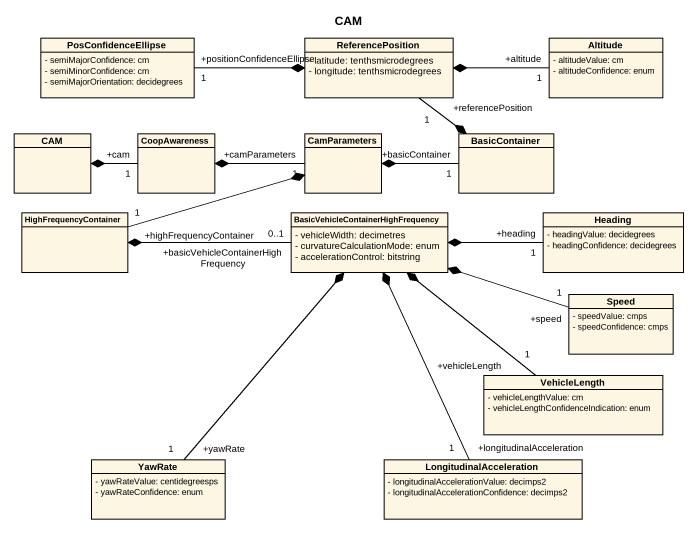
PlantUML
@startuml
title CAM
hide circle
hide empty members
skinparam classAttributeIconSize 0
class PosConfidenceEllipse {
  - semiMajorConfidence: cm
  - semiMinorConfidence: cm
  - semiMajorOrientation: decidegrees
}
class ReferencePosition {
  - latitude: tenthsmicrodegrees
  - longitude: tenthsmicrodegrees
}
class Altitude {
  - altitudeValue: cm
  - altitudeConfidence: enum
}
class CAM
class CoopAwareness
class CamParameters
class BasicContainer
class HighFrequencyContainer
class "BasicVehicleContainerHighFrequency" as BasicVehicleContainerHighFre {
  - vehicleWidth: decimetres
  - curvatureCalculationMode: enum
  - accelerationControl: bitstring
}
class Heading {
  - headingValue: decidegrees
  - headingConfidence: decidegrees
}
class Speed {
  - speedValue: cmps
  - speedConfidence: cmps
}
class VehicleLength {
  - vehicleLengthValue: cm
  - vehicleLengthConfidenceIndication: enum
}
class YawRate {
  - yawRateValue: centidegreesps
  - yawRateConfidence: enum
}
class LongitudinalAcceleration {
  - longitudinalAccelerationValue: decimps2
  - longitudinalAccelerationConfidence: decimps2
}
PosConfidenceEllipse "+positionConfidenceEllipse\n1" -right-* ReferencePosition
Altitude "+altitude\n1" -left-* ReferencePosition
CoopAwareness "+cam\n1" -left-* CAM
CamParameters "+camParameters\n1" -left-* CoopAwareness
CamParameters *-left- "+highFrequencyContainer\n1" HighFrequencyContainer
BasicContainer *-up- "+referencePosition\n1" ReferencePosition
BasicContainer "+basicContainer\n1" -left-* CamParameters
BasicVehicleContainerHighFre "+basicVehicleContainerHighFrequency\n0..1" -left-* HighFrequencyContainer
Heading "+heading\n1" -left-* BasicVehicleContainerHighFre
Speed "+speed\n1" -left-* BasicVehicleContainerHighFre
VehicleLength "+vehicleLength\n1" -up-* BasicVehicleContainerHighFre
YawRate "+yawRate\n1" -up-* BasicVehicleContainerHighFre
LongitudinalAcceleration "+longitudinalAcceleration\n1" -up-* BasicVehicleContainerHighFre
@enduml
